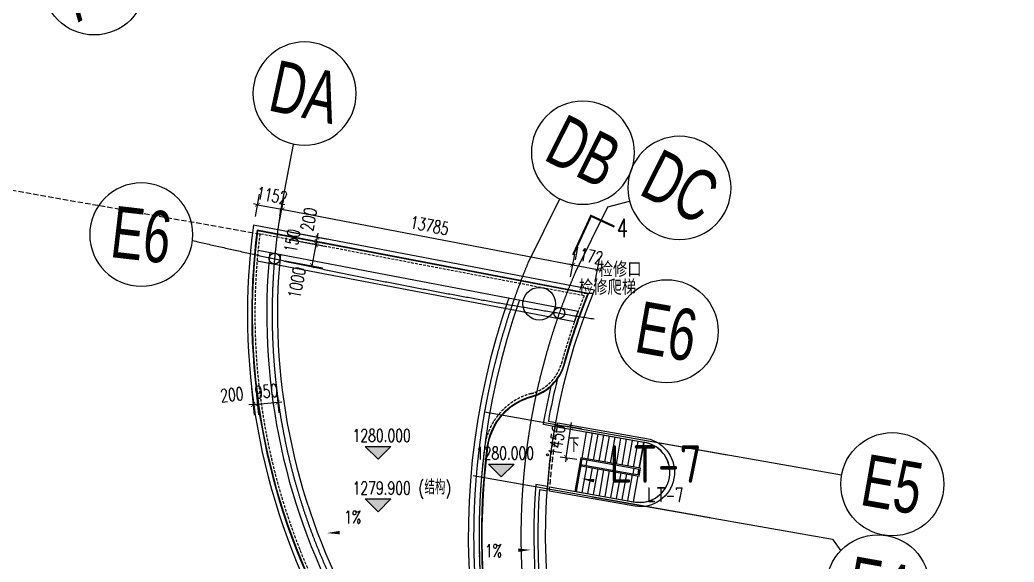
# Model space of a CAD drawing. Extents: x 36903891 to 38126251, y 2073392 to 2924740.
# Drawn here: x 37003710 to 37049990, y 2179265 to 2204471 of the extents above; entities that cross this region are included whole.
import ezdxf
from ezdxf.enums import TextEntityAlignment as Align
from ezdxf.xclip import XClip

# ---------------------------------------------------------------- set-up
doc = ezdxf.new("R2010")
doc.units = 0
doc.header["$LTSCALE"] = 1000
doc.header["$XCLIPFRAME"] = 0
for name, pattern in [('__DASH', [0.35, 0.25, -0.1]), ('CENTER', [2, 1.25, -0.25, 0.25, -0.25]), ('CENTER2', [28.575, 19.05, -3.175, 3.175, -3.175]), ('DASH', [0.35, 0.25, -0.1]), ('HIDDEN2', [0.1875, 0.125, -0.0625])]:
    doc.linetypes.add(name, pattern=pattern)
doc.layers.get('0').update_dxf_attribs({"color": 8})
doc.layers.get('Defpoints').update_dxf_attribs({"color": 8})
for name, color, linetype in [('#标注', 8, 'Continuous'), ('#轴线', 8, 'CENTER2'), ('A-AL-E', 8, 'Continuous'), ('A-BEAM-PLAN-S', 8, 'Continuous'), ('A-COLS-PLAN-C', 8, 'DASH'), ('A-DIMS', 8, 'Continuous'), ('A-DIMS-ELEV', 8, 'Continuous'), ('A-DIMS-SYMB', 8, 'Continuous'), ('A-FLOR', 8, 'Continuous'), ('A-FLOR-UNDR', 8, '__DASH'), ('A-GRID', 8, 'CENTER'), ('A-HATH', 8, 'Continuous'), ('A-NOTE', 8, 'Continuous'), ('A-STRS', 8, 'Continuous'), ('A-STRS-HRAL', 8, 'Continuous'), ('A-TEXT-150', 8, 'Continuous'), ('A-TEXT-500', 8, 'Continuous'), ('DIM', 8, 'Continuous'), ('周边建筑', 8, 'Continuous')]:
    doc.layers.add(name, color=color, linetype=linetype)
doc.layers.add('A-X-CHEK-STRC', color=8, linetype='HIDDEN2', plot=False)
doc.styles.add('#文字', font='jrs.shx', dxfattribs={"width": 0.7, "bigfont": 'hztxt.shx'})
doc.styles.add('_TCH_DIM', font='SIMPLEX', dxfattribs={"bigfont": 'GBCBIG'})
doc.styles.add('_TCH_DIM_T3', font='SIMPLEX', dxfattribs={"width": 0.705882, "bigfont": 'GBCBIG'})
doc.styles.add('_TCH_LABEL', font='COMPLEX', dxfattribs={"bigfont": 'GBCBIG'})
doc.styles.add('JHZX', font='jrs.shx', dxfattribs={"width": 0.6, "bigfont": 'jhz.shx'})
doc.styles.get("Standard").update_dxf_attribs({"font": 'xd-hzs.shx', "bigfont": 'xd-hztxt.shx'})
doc.dimstyles.new('_TCH_ARCH&&200', dxfattribs={"dimtxt": 595, "dimasz": 200, "dimexe": 500, "dimexo": 600, "dimgap": 252.5, "dimtad": 1, "dimdec": 0, "dimzin": 0, "dimdsep": 46, "dimtxsty": '_TCH_DIM_T3', "dimblk": 'ARCHTICK', "dimcen": 0.09, "dimclrt": 4, "dimazin": 2, "dimtfac": 1, "dimtdec": 0, "dimtix": 1, "dimtmove": 2, "dimatfit": 3, "dimfxl": 200, "dimtolj": 1, "dimtzin": 0, "dimarcsym": 0})

# ---------------------------------------------------------------- blocks, each defined once
blk = doc.blocks.new('*U51')
blk.add_line((0, -20), (0, 0))
blk.add_circle((0, -24), 4)
at = {"style": 'JHZX', "width": 0.75}
blk.add_attdef('AXES', text='', height=4, dxfattribs=at).set_placement((0, -24), align=Align.MIDDLE_CENTER)
blk = doc.blocks.new('*U50')
blk.add_line((20, 0), (20, 0))
blk.add_circle((24, 0), 4)
at = {"style": 'JHZX', "width": 0.75}
blk.add_attdef('AXES', text='', height=4, dxfattribs=at).set_placement((24, 0), align=Align.MIDDLE_CENTER)
blk = doc.blocks.new('*U49')
blk.add_line((20, 0), (0, 0))
blk.add_circle((24, 0), 4)
at = {"style": 'JHZX', "width": 0.75}
blk.add_attdef('AXES', text='', height=4, dxfattribs=at).set_placement((24, 0), align=Align.MIDDLE_CENTER)
blk = doc.blocks.new('*U56')
blk.add_line((20, 0), (20, -0.001))
blk.add_circle((24, 0), 4)
at = {"style": 'JHZX', "width": 0.75}
blk.add_attdef('AXES', text='', height=4, dxfattribs=at).set_placement((24, 0), align=Align.MIDDLE_CENTER)
blk = doc.blocks.new('*U54')
blk.add_line((0, -20), (0, -20))
blk.add_circle((0, -24), 4)
at = {"style": 'JHZX', "width": 0.75}
blk.add_attdef('AXES', text='', height=4, dxfattribs=at).set_placement((0, -24), align=Align.MIDDLE_CENTER)
blk = doc.blocks.new('ZW-5001')
at = {"layer": '#标注'}
for points in [[(36685252, 2827379.4), (36685891.7, 2830707.4)], [(36696796.7, 2825175.9), (36698278.7, 2828177.2)], [(36699007.3, 2824762.7), (36700522.8, 2827806.5), (36701531.5, 2828072.1)], [(36699773.9, 2814326.2), (36710983.9, 2812349.5), (36711357.8, 2811815.6)]]:
    blk.add_lwpolyline(points, dxfattribs=at)
ref = blk.add_blockref('*U51', (36669329.3, 2850618.5), dxfattribs=dict(at, xscale=600.0000000000001, yscale=600.0000000000001, rotation=30.37400968431548))
ref.add_attrib('AXES', 'AC', dxfattribs={"layer": '0', "height": 2400, "rotation": 30.37401, "style": '#文字', "width": 0.7}).set_placement((36676610.6, 2838195), align=Align.MIDDLE_CENTER)
ref = blk.add_blockref('*U54', (36683320.6, 2819001.3), dxfattribs=dict(at, xscale=-599.9999999999998, yscale=599.9999999999997, zscale=599.9999999999999, rotation=167.6491642391018))
ref.add_attrib('AXES', 'DA', dxfattribs={"layer": '0', "height": 2400, "rotation": 347.64916, "style": '#文字', "width": 0.7}).set_placement((36686417.8, 2833146.1), align=Align.MIDDLE_CENTER)
ref = blk.add_blockref('*U54', (36692879.8, 2817460.3), dxfattribs=dict(at, xscale=-599.9999999999999, yscale=599.9999999999999, zscale=599.9999999999999, rotation=153.2623212038465))
ref.add_attrib('AXES', 'DB', dxfattribs={"layer": '0', "height": 2400, "rotation": 333.26232, "style": '#文字', "width": 0.7}).set_placement((36699394.4, 2830392.1), align=Align.MIDDLE_CENTER)
ref = blk.add_blockref('*U54', (36697373.8, 2815822.9), dxfattribs=dict(at, xscale=-599.9999999999999, yscale=599.9999999999999, zscale=599.9999999999999, rotation=153.2623212038465))
ref.add_attrib('AXES', 'DC', dxfattribs={"layer": '0', "height": 2400, "rotation": 333.26232, "style": '#文字', "width": 0.7}).set_placement((36703888.4, 2828754.6), align=Align.MIDDLE_CENTER)
ref = blk.add_blockref('*U56', (36693106.9, 2824862), dxfattribs=dict(at, xscale=-600.0000000000001, yscale=600.0000000000001, zscale=600.0000000000001, rotation=353.4174646683442))
ref.add_attrib('AXES', 'E6', dxfattribs={"layer": '0', "height": 2400, "rotation": 353.41746, "style": '#文字', "width": 0.7}).set_placement((36678801.9, 2826512.7), align=Align.MIDDLE_CENTER)
ref = blk.add_blockref('*U50', (36689076.2, 2824518.3), dxfattribs=dict(at, xscale=600, yscale=600, rotation=349.9999999999773))
ref.add_attrib('AXES', 'E6', dxfattribs={"layer": '0', "height": 2400, "rotation": 350, "style": '#文字', "width": 0.7}).set_placement((36703257.4, 2822017.7), align=Align.MIDDLE_CENTER)
ref = blk.add_blockref('*U49', (36699580.8, 2817406.5), dxfattribs=dict(at, xscale=600, yscale=600, rotation=349.9999999999773))
ref.add_attrib('AXES', 'E5', dxfattribs={"layer": '0', "height": 2400, "rotation": 350, "style": '#文字', "width": 0.7}).set_placement((36713762.1, 2814906), align=Align.MIDDLE_CENTER)
ref = blk.add_blockref('*U50', (36698909.2, 2812655.5), dxfattribs=dict(at, xscale=600, yscale=600, rotation=349.9999999999773))
ref.add_attrib('AXES', 'E4', dxfattribs={"layer": '0', "height": 2400, "rotation": 350, "style": '#文字', "width": 0.7}).set_placement((36713090.5, 2810154.9), align=Align.MIDDLE_CENTER)
blk = doc.blocks.new('DOTE-11')
at = {"layer": '#轴线'}
for p, q in [((36706081, 2816260), (36694778, 2818253)), ((36705290, 2813353), (36694257, 2815299))]:
    blk.add_line(p, q, dxfattribs=at)
for points in [[(36619930, 2865401, 0.466577), (36603298, 2824183, 0.186907), (36713200, 2729400)], [(36685252, 2827379, 0.163286), (36688298, 2809183, 0.042878), (36707010, 2780326)], [(36696778, 2825139, 0.248514), (36699765, 2794199, 0.019397), (36708747, 2781676)], [(36699007, 2824763, 0.252815), (36701601, 2795411, 0.019397), (36710484, 2783027)]]:
    blk.add_lwpolyline(points, format="xyb", dxfattribs=at)
at = {"layer": '#轴线', "flags": 128}
blk.add_lwpolyline([(36681188, 2826237), (36681188, 2826237, 0.017767), (36700894, 2822434, 0.017767)], format="xyb", dxfattribs=at)
at = {"layer": '#轴线'}
blk.add_arc((36780599, 2918657), 146600, 324.5, 183.99981, dxfattribs=at)
blk = doc.blocks.new('FDGFH')
at = {"layer": 'A-FLOR'}
blk.add_blockref('ZW-5001', (-36780599, -2918657), dxfattribs=at)
at = {"layer": 'A-GRID'}
blk.add_blockref('DOTE-11', (-36780599, -2918657), dxfattribs=at)
blk = doc.blocks.new('_YZHK')
blk.add_circle((0, 0), 0.5)
blk = doc.blocks.new('ASDFASD')
at = {"layer": 'A-COLS-PLAN-C', "ltscale": 0.3, "xscale": 500, "yscale": 500, "zscale": 500}
for p in [(35552379, 2825387), (35565634, 2822859)]:
    blk.add_blockref('_YZHK', p, dxfattribs=at)
blk = doc.blocks.new('LT-7')
at = {"layer": 'A-DIMS-ELEV'}
blk.add_hatch(color=256, dxfattribs=at).paths.add_polyline_path([(35478133, 2830201), (35477533, 2830801), (35478733, 2830801)])
for p, q in [((35481883, 2831023), (35481840, 2830777)), ((35482129, 2830980), (35481883, 2831023)), ((35482086, 2830733), (35482129, 2830980)), ((35481840, 2830777), (35482086, 2830733))]:
    blk.add_line(p, q)
blk.add_lwpolyline([(35484252, 2830351), (35484499, 2830308), (35484542, 2830554), (35484296, 2830597)], close=True)
for p, q in [((35478133, 2830201), (35477533, 2830801)), ((35477533, 2830801), (35478733, 2830801)), ((35478133, 2830201), (35478733, 2830801))]:
    blk.add_line(p, q, dxfattribs=at)
at = {"layer": 'A-DIMS-SYMB'}
blk.add_lwpolyline([(35481861, 2831674, 0, 0, 0), (35485303, 2831067, 0, 0, 0), (35485038, 2829565, 0, 0, 0), (35481862, 2830125, 0, 160, 0), (35482453, 2830021, 0, 0, 0)], format="xyseb", dxfattribs=at)
at = {"layer": 'A-FLOR-UNDR'}
blk.add_lwpolyline([(35480383, 2829739, -0.023733), (35480729, 2832521, -0.022089)], format="xyb", dxfattribs=at)
at = {"layer": 'A-STRS'}
for p, q in [((35481894, 2831082), (35482104, 2832279)), ((35484763, 2831810), (35482104, 2832279)), ((35482159, 2831035), (35482370, 2832232)), ((35482425, 2830988), (35482636, 2832185)), ((35482691, 2830941), (35482902, 2832138)), ((35482957, 2830894), (35483168, 2832091)), ((35483223, 2830848), (35483434, 2832044)), ((35483489, 2830801), (35483700, 2831997)), ((35483755, 2830754), (35483966, 2831950)), ((35484021, 2830707), (35484232, 2831903)), ((35484287, 2830660), (35484498, 2831857)), ((35484552, 2830613), (35484763, 2831810)), ((35484763, 2831810), (35484552, 2830613)), ((35484823, 2831799), (35484763, 2831810)), ((35481834, 2831092), (35481559, 2829532)), ((35484612, 2830603), (35481834, 2831092)), ((35484296, 2830597), (35482129, 2830980)), ((35484296, 2830597), (35482129, 2830980)), ((35481840, 2830777), (35481618, 2829521)), ((35481829, 2830718), (35481745, 2830241)), ((35481840, 2830777), (35481829, 2830718)), ((35481840, 2830777), (35481829, 2830718)), ((35481829, 2830718), (35484547, 2830238)), ((35482095, 2830671), (35481884, 2829474)), ((35482086, 2830733), (35484252, 2830351)), ((35482086, 2830733), (35484252, 2830351)), ((35482361, 2830624), (35482150, 2829427)), ((35482627, 2830577), (35482416, 2829380)), ((35482893, 2830530), (35482682, 2829334)), ((35484499, 2830308), (35484542, 2830554)), ((35484542, 2830554), (35484499, 2830308)), ((35484542, 2830554), (35484542, 2830554)), ((35484542, 2830554), (35484542, 2830554)), ((35484547, 2830238), (35484612, 2830603)), ((35481745, 2830241), (35481618, 2829521)), ((35483159, 2830483), (35482948, 2829287)), ((35483425, 2830436), (35483214, 2829240)), ((35483691, 2830389), (35483480, 2829193)), ((35483956, 2830343), (35483745, 2829146)), ((35484222, 2830296), (35484011, 2829099)), ((35484488, 2830249), (35484277, 2829052)), ((35484488, 2830249), (35484277, 2829052)), ((35484499, 2830308), (35484499, 2830308)), ((35484499, 2830308), (35484499, 2830308)), ((35481618, 2829521), (35481559, 2829532)), ((35481618, 2829521), (35484277, 2829052)), ((35484277, 2829052), (35484336, 2829042))]:
    blk.add_line(p, q, dxfattribs=at)
blk.add_arc((35484579, 2830421), 1400, 260, 80, dxfattribs=at)
at = {"layer": 'A-STRS-HRAL'}
blk.add_lwpolyline([(35484862, 2831792), (35480729, 2832521, -0.001692), (35480764, 2832718), (35484897, 2831989, -0.984142), (35484341, 2828838), (35480369, 2829538, -0.001701), (35480383, 2829739), (35484376, 2829035, 0.972094), (35484862, 2831792)], format="xyb", dxfattribs=at)
at = {"layer": 'A-DIMS-ELEV', "style": '_TCH_DIM', "width": 0.705882}
blk.add_text('1280.000', height=595, dxfattribs=at).set_placement((35476953, 2831011))
at = {"layer": 'A-DIMS-SYMB', "style": '_TCH_DIM'}
blk.add_text('下', height=675, dxfattribs=at).set_placement((35481274, 2831361))
blk = doc.blocks.new('_ARCHTICK')
at = {"color": 0, "linetype": 'ByBlock', "const_width": 0.15}
blk.add_lwpolyline([(-0.5, -0.5), (0.5, 0.5)], dxfattribs=at)
blk = doc.blocks.new('*D356')
at = {"layer": 'A-DIMS', "lineweight": -2, "transparency": 16777216}
for p, q in [((39212301, 1888776), (39213068, 1888660)), ((39212356, 1887301), (39212573, 1888735)), ((39212573, 1888735), (39212603, 1888932)), ((39212084, 1887342), (39212851, 1887226)), ((39212356, 1887301), (39212326, 1887103))]:
    blk.add_line(p, q, dxfattribs=at)
at = {"layer": 'Defpoints', "color": 0, "transparency": 16777216}
for p in [(39211708, 1888866), (39212573, 1888735), (39211491, 1887432)]:
    blk.add_point(p, dxfattribs=at)
at = {"layer": 'A-DIMS', "lineweight": -2, "transparency": 16777216, "xscale": 200, "yscale": 200, "zscale": 200}
for p, rotation in [((39212573, 1888735), 261.3851876874038), ((39212356, 1887301), 81.38518768740377)]:
    blk.add_blockref('_ARCHTICK', p, dxfattribs=dict(at, rotation=rotation))
at = {"layer": 'A-DIMS', "transparency": 16777216, "insert": (39211921, 1888100), "char_height": 595, "attachment_point": 5, "rotation": 81.3852, "style": '_TCH_DIM_T3'}
blk.add_mtext('\\A1;1450', dxfattribs=at)
blk = doc.blocks.new('*D357')
at = {"layer": 'A-DIMS', "lineweight": -2, "transparency": 16777216}
for p, q in [((39197890, 1898507), (39198089, 1899553)), ((39197995, 1899062), (39197799, 1899100)), ((39197995, 1899062), (39199127, 1898846)), ((39199021, 1898291), (39199221, 1899337)), ((39199127, 1898846), (39199323, 1898809))]:
    blk.add_line(p, q, dxfattribs=at)
at = {"layer": 'Defpoints', "color": 0, "transparency": 16777216}
for p in [(39199127, 1898846), (39197777, 1897917), (39198909, 1897702)]:
    blk.add_point(p, dxfattribs=at)
at = {"layer": 'A-DIMS', "lineweight": -2, "transparency": 16777216, "xscale": 200, "yscale": 200, "zscale": 200}
for p, rotation in [((39197995, 1899062), 349.203787852761), ((39199127, 1898846), 169.2037878527609)]:
    blk.add_blockref('_ARCHTICK', p, dxfattribs=dict(at, rotation=rotation))
at = {"layer": 'A-DIMS', "transparency": 16777216, "insert": (39198664, 1899494), "char_height": 595, "attachment_point": 5, "rotation": 349.2038, "style": '_TCH_DIM_T3'}
blk.add_mtext('\\A1;1152', dxfattribs=at)
blk = doc.blocks.new('*D358')
at = {"layer": 'A-DIMS', "lineweight": -2, "transparency": 16777216}
for p, q in [((39199021, 1898291), (39199221, 1899337)), ((39199127, 1898846), (39212668, 1896264)), ((39212562, 1895709), (39212762, 1896755))]:
    blk.add_line(p, q, dxfattribs=at)
at = {"layer": 'Defpoints', "color": 0, "transparency": 16777216}
for p in [(39198909, 1897702), (39212668, 1896264), (39212450, 1895119)]:
    blk.add_point(p, dxfattribs=at)
at = {"layer": 'A-DIMS', "lineweight": -2, "transparency": 16777216, "xscale": 200, "yscale": 200, "zscale": 200}
for p, rotation in [((39199127, 1898846), 169.203787852762), ((39212668, 1896264), 349.203787852762)]:
    blk.add_blockref('_ARCHTICK', p, dxfattribs=dict(at, rotation=rotation))
at = {"layer": 'A-DIMS', "transparency": 16777216, "insert": (39206001, 1898096), "char_height": 595, "attachment_point": 5, "rotation": 349.2038, "style": '_TCH_DIM_T3'}
blk.add_mtext('\\A1;13785', dxfattribs=at)
blk = doc.blocks.new('*D359')
at = {"layer": 'A-DIMS', "lineweight": -2, "transparency": 16777216}
for p, q in [((39212562, 1895709), (39212762, 1896755)), ((39212668, 1896264), (39212472, 1896302)), ((39212668, 1896264), (39213819, 1896045)), ((39213713, 1895489), (39213913, 1896536)), ((39213819, 1896045), (39214016, 1896007))]:
    blk.add_line(p, q, dxfattribs=at)
at = {"layer": 'Defpoints', "color": 0, "transparency": 16777216}
for p in [(39213819, 1896045), (39212450, 1895119), (39213601, 1894900)]:
    blk.add_point(p, dxfattribs=at)
at = {"layer": 'A-DIMS', "lineweight": -2, "transparency": 16777216, "xscale": 200, "yscale": 200, "zscale": 200}
for p, rotation in [((39212668, 1896264), 349.2037878527657), ((39213819, 1896045), 169.2037878527657)]:
    blk.add_blockref('_ARCHTICK', p, dxfattribs=dict(at, rotation=rotation))
at = {"layer": 'A-DIMS', "transparency": 16777216, "insert": (39213347, 1896695), "char_height": 595, "attachment_point": 5, "rotation": 349.2038, "style": '_TCH_DIM_T3'}
blk.add_mtext('\\A1;1172', dxfattribs=at)
blk = doc.blocks.new('*D360')
at = {"layer": 'A-DIMS', "lineweight": -2, "transparency": 16777216}
for p, q in [((39197714, 1890522), (39197834, 1889275)), ((39197913, 1890541), (39198033, 1889294)), ((39197786, 1889772), (39197587, 1889753)), ((39197786, 1889772), (39197985, 1889791)), ((39197985, 1889791), (39198184, 1889811))]:
    blk.add_line(p, q, dxfattribs=at)
at = {"layer": 'Defpoints', "color": 0, "transparency": 16777216}
for p in [(39197657, 1891119), (39197856, 1891138), (39197985, 1889791)]:
    blk.add_point(p, dxfattribs=at)
at = {"layer": 'A-DIMS', "lineweight": -2, "transparency": 16777216, "xscale": 200, "yscale": 200, "zscale": 200}
for p, rotation in [((39197786, 1889772), 5.479991076636281), ((39197985, 1889791), 185.4799910766363)]:
    blk.add_blockref('_ARCHTICK', p, dxfattribs=dict(at, rotation=rotation))
at = {"layer": 'A-DIMS', "transparency": 16777216, "insert": (39196798, 1890230), "char_height": 595, "attachment_point": 5, "rotation": 5.48, "style": '_TCH_DIM_T3'}
blk.add_mtext('\\A1;200', dxfattribs=at)
blk = doc.blocks.new('*D361')
at = {"layer": 'A-DIMS', "lineweight": -2, "transparency": 16777216}
for p, q in [((39198859, 1890632), (39198979, 1889384)), ((39197913, 1890541), (39198033, 1889294)), ((39197985, 1889791), (39197786, 1889772)), ((39197985, 1889791), (39198931, 1889882)), ((39198931, 1889882), (39199130, 1889901))]:
    blk.add_line(p, q, dxfattribs=at)
at = {"layer": 'Defpoints', "color": 0, "transparency": 16777216}
for p in [(39197856, 1891138), (39198802, 1891229), (39198931, 1889882)]:
    blk.add_point(p, dxfattribs=at)
at = {"layer": 'A-DIMS', "lineweight": -2, "transparency": 16777216, "xscale": 200, "yscale": 200, "zscale": 200}
for p, rotation in [((39197985, 1889791), 5.479991076905346), ((39198931, 1889882), 185.4799910769053)]:
    blk.add_blockref('_ARCHTICK', p, dxfattribs=dict(at, rotation=rotation))
at = {"layer": 'A-DIMS', "transparency": 16777216, "insert": (39198406, 1890384), "char_height": 595, "attachment_point": 5, "rotation": 5.48, "style": '_TCH_DIM_T3'}
blk.add_mtext('\\A1;950', dxfattribs=at)
blk = doc.blocks.new('*D362')
at = {"layer": 'A-DIMS', "lineweight": -2, "transparency": 16777216}
for p, q in [((39199470, 1897442), (39201207, 1897111)), ((39200528, 1896222), (39200716, 1897204)), ((39199283, 1896459), (39201019, 1896128))]:
    blk.add_line(p, q, dxfattribs=at)
at = {"layer": 'Defpoints', "color": 0, "transparency": 16777216}
for p in [(39198881, 1897554), (39200716, 1897204), (39198693, 1896572)]:
    blk.add_point(p, dxfattribs=at)
at = {"layer": 'A-DIMS', "lineweight": -2, "transparency": 16777216, "xscale": 200, "yscale": 200, "zscale": 200}
for p, rotation in [((39200716, 1897204), 79.20378785265511), ((39200528, 1896222), 259.2037878526551)]:
    blk.add_blockref('_ARCHTICK', p, dxfattribs=dict(at, rotation=rotation))
at = {"layer": 'A-DIMS', "transparency": 16777216, "insert": (39199819, 1895441), "char_height": 595, "attachment_point": 5, "rotation": 79.2038, "style": '_TCH_DIM_T3'}
blk.add_mtext('\\A1;1000', dxfattribs=at)
blk = doc.blocks.new('*D363')
at = {"layer": 'A-DIMS', "lineweight": -2, "transparency": 16777216}
for p, q in [((39199498, 1897589), (39201235, 1897258)), ((39200744, 1897352), (39200781, 1897548)), ((39199470, 1897442), (39201207, 1897111)), ((39200716, 1897204), (39200678, 1897008)), ((39200716, 1897204), (39200744, 1897352))]:
    blk.add_line(p, q, dxfattribs=at)
at = {"layer": 'Defpoints', "color": 0, "transparency": 16777216}
for p in [(39198881, 1897554), (39198909, 1897702), (39200744, 1897352)]:
    blk.add_point(p, dxfattribs=at)
at = {"layer": 'A-DIMS', "lineweight": -2, "transparency": 16777216, "xscale": 200, "yscale": 200, "zscale": 200}
for p, rotation in [((39200716, 1897204), 79.20378785237166), ((39200744, 1897352), 259.2037878523716)]:
    blk.add_blockref('_ARCHTICK', p, dxfattribs=dict(at, rotation=rotation))
at = {"layer": 'A-DIMS', "transparency": 16777216, "insert": (39199603, 1897381), "char_height": 595, "attachment_point": 5, "rotation": 79.2038, "style": '_TCH_DIM_T3'}
blk.add_mtext('\\A1;150', dxfattribs=at)
blk = doc.blocks.new('*D364')
at = {"layer": 'A-DIMS', "lineweight": -2, "transparency": 16777216}
for p, q in [((39199498, 1897589), (39201235, 1897258)), ((39199536, 1897786), (39201272, 1897454)), ((39200744, 1897352), (39200781, 1897548)), ((39200781, 1897548), (39200819, 1897745)), ((39200744, 1897352), (39200706, 1897155))]:
    blk.add_line(p, q, dxfattribs=at)
at = {"layer": 'Defpoints', "color": 0, "transparency": 16777216}
for p in [(39198909, 1897702), (39198946, 1897898), (39200781, 1897548)]:
    blk.add_point(p, dxfattribs=at)
at = {"layer": 'A-DIMS', "lineweight": -2, "transparency": 16777216, "xscale": 200, "yscale": 200, "zscale": 200}
for p, rotation in [((39200781, 1897548), 259.2037878527706), ((39200744, 1897352), 79.20378785277072)]:
    blk.add_blockref('_ARCHTICK', p, dxfattribs=dict(at, rotation=rotation))
at = {"layer": 'A-DIMS', "transparency": 16777216, "insert": (39200380, 1898378), "char_height": 595, "attachment_point": 5, "rotation": 79.2038, "style": '_TCH_DIM_T3'}
blk.add_mtext('\\A1;200', dxfattribs=at)
blk = doc.blocks.new('CXVFG')
at = {"layer": 'A-DIMS-ELEV'}
for points in [[(39203600.8, 1887224.7), (39203000.8, 1887824.7), (39204200.8, 1887824.7)], [(39203600.8, 1884781), (39203000.8, 1885381), (39204200.8, 1885381)]]:
    blk.add_hatch(color=256, dxfattribs=at).paths.add_polyline_path(points)
at = {"layer": 'A-AL-E'}
blk.add_lwpolyline([(39218303.7, 1864295, -0.0045012), (39216339.8, 1867212.8, -0.249078), (39213678.4, 1895088.7), (39197803.9, 1898115.8, 0.1580198), (39201061.7, 1879810.5, 0.0340637), (39215614.4, 1856478.6), (39218960.9, 1856042.4), (39222398.8, 1858552.3, -0.0040256), (39220547, 1861095, -0.0040256)], format="xyb", dxfattribs=at)
at = {"layer": 'A-BEAM-PLAN-S'}
blk.add_line((39198018.1, 1896955.1), (39212920.6, 1894113.3), dxfattribs=at)
for points in [[(39198560.5, 1896851.7, 0.14797), (39201856, 1880233.8, 0.0333983), (39216031.2, 1857439.6, 0.0333983)], [(39199053.7, 1896757.7, 0.1475672), (39202297.3, 1880468.9, 0.0333983), (39216437.2, 1857731.3, 0.0333983)], [(39197972.3, 1896454.9), (39212749.3, 1893637, -0.0041905), (39212920.6, 1894113.3, 0.0041905)], [(39209688.5, 1894729.7, 0.2343587), (39213335.3, 1865229.6, 0.0121143), (39218838.5, 1857315.9, 0.0121143)]]:
    blk.add_lwpolyline(points, format="xyb", dxfattribs=at)
blk.add_arc((39241252.4, 1883656.2), 32950, 160.53728, 213.4267, dxfattribs=at)
at = {"layer": 'A-DIMS-ELEV'}
for p, q in [((39203600.8, 1887224.7), (39203000.8, 1887824.7)), ((39203000.8, 1887824.7), (39204200.8, 1887824.7)), ((39203600.8, 1887224.7), (39204200.8, 1887824.7)), ((39203600.8, 1884781), (39203000.8, 1885381)), ((39203000.8, 1885381), (39204200.8, 1885381)), ((39203600.8, 1884781), (39204200.8, 1885381))]:
    blk.add_line(p, q, dxfattribs=at)
at = {"layer": 'A-DIMS-SYMB', "const_width": 100}
blk.add_lwpolyline([(39212678.5, 1896726.1), (39213515.2, 1898542.6), (39214605.2, 1898040.6)], dxfattribs=at)
at = {"layer": 'A-DIMS-SYMB'}
for points in [[(39202725.6, 1883851.9, 0, 0, 0), (39201215.2, 1883795.1, 0, 160, 0), (39201814.8, 1883817.7, 0, 0, 0)], [(39209467, 1882982.3, 0, 0, 0), (39210724.5, 1883012, 0, 160, 0), (39210124.7, 1882997.8, 0, 0, 0)]]:
    blk.add_lwpolyline(points, format="xyseb", dxfattribs=at)
at = {"layer": 'A-FLOR-UNDR'}
blk.add_lwpolyline([(39113102.4, 1912702.6), (39198102.4, 1897702.6)], dxfattribs=at)
blk.add_lwpolyline([(39211489.8, 1885939.6, -0.0236523), (39211838.6, 1888740.5, -0.0236523)], format="xyb", dxfattribs=at)
at = {"layer": 'A-HATH'}
for points in [[(39215725.9, 1856665.7), (39218907.5, 1856251), (39222118.3, 1858595.1, -0.0024521), (39220985.9, 1860143.1, 0.2818777), (39218912.7, 1861006.5, -0.2879744), (39216176.4, 1862182.5, -0.0051797), (39213877.8, 1865587.7, -0.1792813), (39208713.2, 1887784, -0.3046587), (39210766.4, 1890136.3, 0.2660511), (39212282.8, 1891641.7, -0.0289816), (39213400.6, 1894938), (39197973.9, 1897879.8, 0.156219), (39201238.2, 1879904.6, 0.0339566), (39215725.9, 1856665.7)], [(39215739.8, 1856689.1), (39218900.8, 1856277.1), (39222083.3, 1858600.5, -0.00242), (39220965.6, 1860128.5, 0.2818777), (39218916.6, 1860981.8, -0.2879744), (39216155.8, 1862168.3, -0.0051797), (39213856.9, 1865573.9, -0.1792813), (39208688.4, 1887787.1, -0.3046587), (39210760, 1890160.4, 0.2660511), (39212258.7, 1891648.4, -0.0287281), (39213366, 1894919.2), (39197995.3, 1897850.3, 0.1559923), (39201260.3, 1879916.3, 0.0339432), (39215739.8, 1856689.1)]]:
    blk.add_lwpolyline(points, format="xyb", dxfattribs=at)
at = {"layer": 'A-NOTE'}
blk.add_circle((39211107.5, 1894459.1), 759.4, dxfattribs=at)
at = {"layer": 'A-STRS-HRAL'}
for points in [[(39211944.5, 1890942.5, 0.0164579), (39211528.7, 1888998.9), (39211873.4, 1888938.1, 0.001675), (39211838.7, 1888741.1), (39211297, 1888836.6, -0.0150373), (39211662.6, 1890627.8, -0.0150373)], [(39211476.5, 1885758.7, -0.0016836), (39211491.4, 1885959.2), (39210947.2, 1886055.1, 0.1671303), (39215880.8, 1866909.8, 0.0043291), (39217773.9, 1864095), (39218441.1, 1864095, -0.0003105), (39218303.7, 1864295), (39217879.4, 1864295, -0.0041945), (39216047.7, 1867020, -0.1652574), (39211130, 1885819.8), (39211476.5, 1885758.7)]]:
    blk.add_lwpolyline(points, format="xyb", dxfattribs=at)
at = {"layer": 'A-X-CHEK-STRC'}
blk.add_line((39213193.5, 1894824.8), (39198102.4, 1897702.6), dxfattribs=at)
for centre, radius, start, end in [((39227670.1, 1893988.7), 29800, 172.84075, 208.05073), ((39241252.4, 1883656.2), 30200, 158.29543, 164.58907), ((39210210.1, 1892213.1), 2000, 284.99513, 344.58907), ((39211490.9, 1887431.6), 2950, 104.99513, 172.77038), ((39241252.4, 1883656.2), 32950, 172.77038, 213.4267)]:
    blk.add_arc(centre, radius, start, end, dxfattribs=at)
at = {"layer": '周边建筑'}
blk.add_circle((39211490.9, 1887431.6), 50, dxfattribs=at)
at = {"layer": 'A-COLS-PLAN-C'}
blk.add_blockref('ASDFASD', (3646404.7, -928832), dxfattribs=at)
at = {"layer": 'A-STRS'}
blk.add_blockref('LT-7', (3731206.7, -943797.1), dxfattribs=at)
at = {"layer": 'A-DIMS-ELEV', "style": '_TCH_DIM', "width": 0.705882}
for s, p in [('1280.000', (39202420.8, 1888034.7)), ('1279.900', (39202420.8, 1885591)), ('(', (39205480.8, 1885591)), (')', (39206743.8, 1885591))]:
    blk.add_text(s, height=595, dxfattribs=at).set_placement(p)
at = {"layer": 'A-DIMS-ELEV', "style": '_TCH_DIM'}
blk.add_text('结构', height=675.18, dxfattribs=at).set_placement((39205760.8, 1885591))
at = {"layer": 'A-DIMS-SYMB', "width": 0.705882}
for s, height, style, p in [('4', 850, '_TCH_LABEL', (39214722.4, 1897549.4)), ('1%', 595, '_TCH_DIM', (39202026, 1884240.1)), ('1%', 595, '_TCH_DIM', (39208577.1, 1882679.8))]:
    blk.add_text(s, height=height, dxfattribs=dict(at, style=style)).set_placement(p)
at = {"layer": 'A-NOTE'}
for s, p in [('检修口', (39213874.1, 1895700.6)), ('检修爬梯', (39212952.9, 1894868.2))]:
    blk.add_text(s, height=700, dxfattribs=at).set_placement(p)
at = {"layer": 'A-TEXT-150'}
blk.add_text('LT-7', height=700, dxfattribs=at).set_placement((39216112, 1885227.8))
at = {"layer": 'A-TEXT-500'}
blk.add_text('LT-7', height=1750, dxfattribs=at).set_placement((39214370.3, 1886131.7))
at = {"layer": 'A-DIMS'}
for p1, p2, distance, picture, middle in [((39197777.1, 1897917.3), (39198908.7, 1897701.5), 1165.4, '*D357', (39198664.2, 1899494.5)), ((39198908.7, 1897701.5), (39212449.7, 1895119.4), 1165.4, '*D358', (39206000.5, 1898095.5)), ((39212449.7, 1895119.4), (39213600.9, 1894899.8), 1165.4, '*D359', (39213346.6, 1896694.7)), ((39197856, 1891138.3), (39198801.7, 1891229), -1353, '*D361', (39198405.5, 1890384.3)), ((39211490.9, 1887431.6), (39211708.2, 1888865.7), -875.2, '*D356', (39211921, 1888100))]:
    dim = blk.add_aligned_dim(p1=p1, p2=p2, distance=distance, dimstyle='_TCH_ARCH&&200', override={"dimclrd": 256, "dimclre": 256, "dimclrt": 256}, dxfattribs=at)
    dim.commit()
    dim.dimension.update_dxf_attribs({"geometry": picture, "text_midpoint": middle})
for base, p1, p2, angle, picture, middle in [((39200781.2, 1897548.1), (39198908.7, 1897701.5), (39198946.2, 1897898), 79.20379, '*D364', (39200379.6, 1898378)), ((39200743.7, 1897351.6), (39198880.6, 1897554.2), (39198908.7, 1897701.5), 79.20379, '*D363', (39199602.8, 1897380.9)), ((39200715.7, 1897204.2), (39198693.3, 1896571.9), (39198880.6, 1897554.2), 79.20379, '*D362', (39199819.5, 1895440.9)), ((39197985.2, 1889791.5), (39197656.9, 1891119.2), (39197856, 1891138.3), 5.47999, '*D360', (39196797.9, 1890230.1))]:
    dim = blk.add_linear_dim(base=base, p1=p1, p2=p2, angle=angle, dimstyle='_TCH_ARCH&&200', override={"dimclrd": 256, "dimclre": 256, "dimclrt": 256}, dxfattribs=at)
    dim.commit()
    dim.dimension.update_dxf_attribs({"geometry": picture, "text_midpoint": middle, "dimtype": 129})
blk = doc.blocks.new('JUTEWR')
at = {"layer": 'DIM'}
for name, p in [('FDGFH', (36747510, 2929431)), ('CXVFG', (-2546868, 939616))]:
    blk.add_blockref(name, p, dxfattribs=at)

msp = doc.modelspace()

# ---------------------------------------------------------------- block references
at = {"layer": 'DIM'}
ref = msp.add_blockref('JUTEWR', (363648.3, -642797.5), dxfattribs=at)
XClip(ref).set_block_clipping_path([(36540243.0880557299, 2702892.0700622862), (36938694.1744792983, 3117037.741362222)])

doc.saveas('drawing.dxf')
